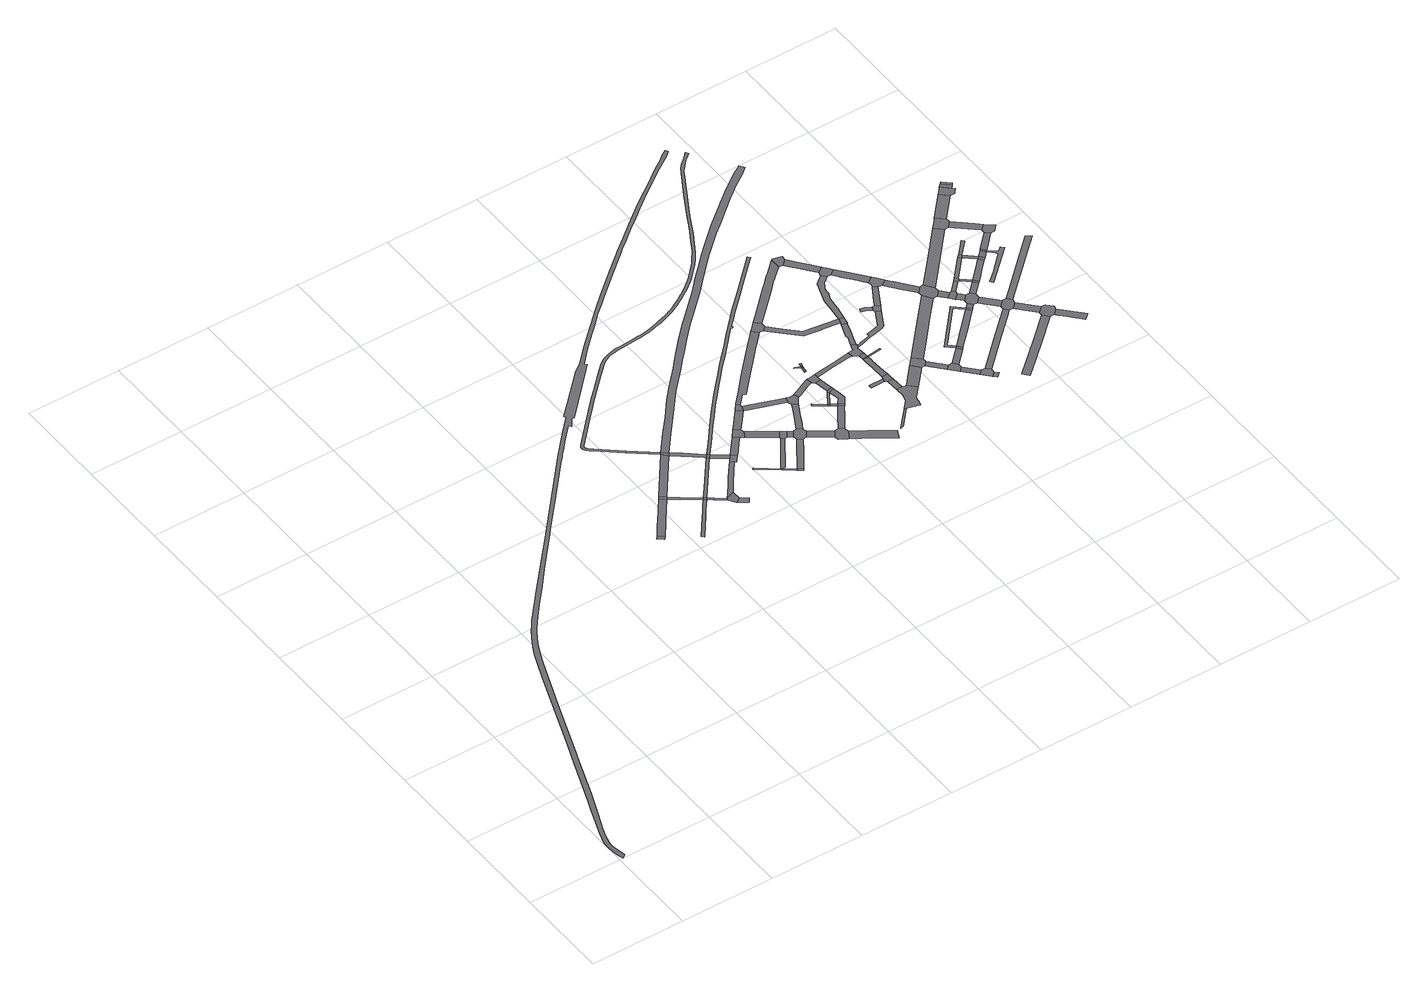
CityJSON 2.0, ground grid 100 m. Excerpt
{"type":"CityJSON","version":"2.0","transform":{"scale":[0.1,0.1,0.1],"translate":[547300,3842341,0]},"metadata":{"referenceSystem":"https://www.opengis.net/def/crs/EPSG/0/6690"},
"CityObjects":{
"road1":{"type":"Road","geometry":[{"type":"MultiSurface","lod":"1","boundaries":[[[0,1,2,3]]]}]},
"road2":{"type":"Road","attributes":{"RoadStructureAttribute.sectionType":"1"},"geometry":[{"type":"MultiSurface","lod":"1","boundaries":[[[4,5,6,0,3,7,8,9,10]]]}]},
"road3":{"type":"Road","attributes":{"RoadStructureAttribute.sectionType":"1"},"geometry":[{"type":"MultiSurface","lod":"1","boundaries":[[[11,12,13,14,15,16,17,18,19,20,21,22,23,24,25,26,27,28,29,30,31,32,33,34,35,36,37,38,39,40,41,42,43,44,45,46,47,48,49,50,51,52,53,54,55,56,57,58,59,60,61,62,63,64,65,66,67,68,69,70,71,72,73,74,75,76,77,78,79,80,81,82,83,84,85,86,87,88,89,90,91,92,93,94,95,96,97,98,99,100,101,102,103,104,105,106,107,108,109,110,111,112,113,114,115,116,117,118,119,120,121,122,123,124,125,126,127,128,129,130,131,132,133,134,135,136,137,138,139,140,141,142,143,144,145]]]}]},
"road4":{"type":"Road","geometry":[{"type":"MultiSurface","lod":"1","boundaries":[[[146,4,10,147]]]}]},
"road5":{"type":"Road","attributes":{"RoadStructureAttribute.sectionType":"1"},"geometry":[{"type":"MultiSurface","lod":"1","boundaries":[[[148,149,150,151,152,153,154,155,156,157]]]}]},
"road6":{"type":"Road","attributes":{"RoadStructureAttribute.sectionType":"1"},"geometry":[{"type":"MultiSurface","lod":"1","boundaries":[[[158,159,147,10,160,161,148,162]]]}]},
"road7":{"type":"Road","geometry":[{"type":"MultiSurface","lod":"1","boundaries":[[[162,148,157,163]]]}]},
"road8":{"type":"Road","attributes":{"RoadStructureAttribute.sectionType":"1"},"geometry":[{"type":"MultiSurface","lod":"1","boundaries":[[[164,146,147,165]]]}]},
"road9":{"type":"Road","attributes":{"RoadStructureAttribute.sectionType":"1"},"geometry":[{"type":"MultiSurface","lod":"1","boundaries":[[[166,167,163,157,168,169,170,171,172]]]}]},
"road10":{"type":"Road","geometry":[{"type":"MultiSurface","lod":"1","boundaries":[[[173,172,171,174,175]]]}]},
"road11":{"type":"Road","attributes":{"RoadStructureAttribute.sectionType":"1"},"geometry":[{"type":"MultiSurface","lod":"1","boundaries":[[[176,175,174,177,178,179]]]}]},
"road12":{"type":"Road","attributes":{"RoadStructureAttribute.sectionType":"1"},"geometry":[{"type":"MultiSurface","lod":"1","boundaries":[[[180,181,182,162,163,183]]]}]},
"road13":{"type":"Road","geometry":[{"type":"MultiSurface","lod":"1","boundaries":[[[184,164,165,185]]]}]},
"road14":{"type":"Road","attributes":{"RoadStructureAttribute.sectionType":"1"},"geometry":[{"type":"MultiSurface","lod":"1","boundaries":[[[186,187,188,189,190,191,172,173,192,193,194,195]]]}]},
"road15":{"type":"Road","attributes":{"RoadStructureAttribute.sectionType":"1"},"geometry":[{"type":"MultiSurface","lod":"1","boundaries":[[[196,197,198,185,165,199,200,180,201]]]}]},
"road16":{"type":"Road","geometry":[{"type":"MultiSurface","lod":"1","boundaries":[[[201,180,183,202]]]}]},
"road17":{"type":"Road","attributes":{"RoadStructureAttribute.sectionType":"1"},"geometry":[{"type":"MultiSurface","lod":"1","boundaries":[[[203,204,205,202,183,206,207,208,209,210,211]]]}]},
"road18":{"type":"Road","geometry":[{"type":"MultiSurface","lod":"1","boundaries":[[[211,210,186,195,212,213,214,215]]]}]},
"road19":{"type":"Road","attributes":{"RoadStructureAttribute.sectionType":"1"},"geometry":[{"type":"MultiSurface","lod":"1","boundaries":[[[216,217,218,219,220,221,222,223,224,225]]]}]},
"road20":{"type":"Road","attributes":{"RoadStructureAttribute.sectionType":"1"},"geometry":[{"type":"MultiSurface","lod":"1","boundaries":[[[226,227,228,211,215,229,230,231]]]}]},
"road21":{"type":"Road","geometry":[{"type":"MultiSurface","lod":"1","boundaries":[[[225,224,232,233]]]}]},
"road22":{"type":"Road","geometry":[{"type":"MultiSurface","lod":"1","boundaries":[[[234,235,236,226,231,237,238,239]]]}]},
"road23":{"type":"Road","attributes":{"RoadStructureAttribute.sectionType":"1"},"geometry":[{"type":"MultiSurface","lod":"1","boundaries":[[[240,241,242,243,244,245,246,247,248]]]}]},
"road24":{"type":"Road","attributes":{"RoadStructureAttribute.sectionType":"1"},"geometry":[{"type":"MultiSurface","lod":"1","boundaries":[[[249,250,238,237,251,252,253,254]]]}]},
"road25":{"type":"Road","attributes":{"RoadStructureAttribute.sectionType":"1"},"geometry":[{"type":"MultiSurface","lod":"1","boundaries":[[[255,256,257,258,225,233,259,260]]]}]},
"road26":{"type":"Road","attributes":{"RoadStructureAttribute.sectionType":"1"},"geometry":[{"type":"MultiSurface","lod":"1","boundaries":[[[261,262,234,239,263,264]]]}]},
"road27":{"type":"Road","geometry":[{"type":"MultiSurface","lod":"1","boundaries":[[[254,253,265,240,248,266,267,268]]]}]},
"road28":{"type":"Road","geometry":[{"type":"MultiSurface","lod":"1","boundaries":[[[269,270,261,264,271,272]]]}]},
"road29":{"type":"Road","attributes":{"RoadStructureAttribute.sectionType":"1"},"geometry":[{"type":"MultiSurface","lod":"1","boundaries":[[[268,267,273,274]]]}]},
"road30":{"type":"Road","geometry":[{"type":"MultiSurface","lod":"1","boundaries":[[[275,274,273,255,260,276,277,278,279,280]]]}]},
"road31":{"type":"Road","attributes":{"RoadStructureAttribute.sectionType":"1"},"geometry":[{"type":"MultiSurface","lod":"1","boundaries":[[[281,282,283,271,264,284,285,286,287]]]}]},
"road32":{"type":"Road","attributes":{"RoadStructureAttribute.sectionType":"1"},"geometry":[{"type":"MultiSurface","lod":"1","boundaries":[[[288,289,290,278,277,291,292,293]]]}]},
"road33":{"type":"Road","attributes":{"RoadStructureAttribute.sectionType":"1"},"geometry":[{"type":"MultiSurface","lod":"1","boundaries":[[[294,295,296,275,280,297,298,299,300,301]]]}]},
"road34":{"type":"Road","geometry":[{"type":"MultiSurface","lod":"1","boundaries":[[[302,303,293,292,304,305,306,307,308,309,310]]]}]},
"road35":{"type":"Road","geometry":[{"type":"MultiSurface","lod":"1","boundaries":[[[311,287,286,294,301,312,313,314,315,316,317,318]]]}]},
"road36":{"type":"Road","attributes":{"RoadStructureAttribute.sectionType":"1"},"geometry":[{"type":"MultiSurface","lod":"1","boundaries":[[[319,320,321,322,323,324,325,326,269,272,327,328,329,330,331,332,333,334,335,336,337]]]}]},
"road37":{"type":"Road","attributes":{"RoadStructureAttribute.sectionType":"1"},"geometry":[{"type":"MultiSurface","lod":"1","boundaries":[[[338,339,340,341,342,343,344,345,346,347,348,349,350,351,352,353,354,355,356,357,358,359,360,361,362,363,364,365,366,367,368,369,370,371,372,373,374,375,376,377,378,379,380,381,382,383,384,385,386,387,388,389,390,391,392,393,394,395,396,397,398,399,400,401,402,403,404,405,406,407,408,409,410,411,164,184,412,413,414,415,416,417,418,419,420,421,422,423,424,425,426,427,428,429,430,431,432,433,434,435,436,437,438,439,440,441,442,443,444,445,446,447,448,449,450,451,452,453,454,455,456,457,458,459,460,461,462,463,464,465,466,467,468,469,470,471,472,473,474,475,476,477,478,479,480]]]}]},
"road38":{"type":"Road","attributes":{"RoadStructureAttribute.sectionType":"1"},"geometry":[{"type":"MultiSurface","lod":"1","boundaries":[[[481,482,483,308,307,484,485,486,487,488]]]}]},
"road39":{"type":"Road","attributes":{"RoadStructureAttribute.sectionType":"1"},"geometry":[{"type":"MultiSurface","lod":"1","boundaries":[[[489,490,491,492,302,310,493,494,495,496]]]}]},
"road40":{"type":"Road","attributes":{"RoadStructureAttribute.sectionType":"1"},"geometry":[{"type":"MultiSurface","lod":"1","boundaries":[[[497,498,499,500,501,502,503,504,505,506,507,508,509,510,511,512,513,514,515,201,202,516,517,518,519,520,521,522,523,524,525,526,527,528,529,530,531,532,533,534,535,536,537,538,539,540,541]]]}]},
"road41":{"type":"Road","geometry":[{"type":"MultiSurface","lod":"1","boundaries":[[[542,543,544,545]]]}]},
"road42":{"type":"Road","geometry":[{"type":"MultiSurface","lod":"1","boundaries":[[[545,544,546,547]]]}]},
"road43":{"type":"Road","attributes":{"RoadStructureAttribute.sectionType":"1"},"geometry":[{"type":"MultiSurface","lod":"1","boundaries":[[[548,549,550,551,552,318,317,553,554,555,556,557,558]]]}]},
"road44":{"type":"Road","attributes":{"RoadStructureAttribute.sectionType":"1"},"geometry":[{"type":"MultiSurface","lod":"1","boundaries":[[[547,546,489,559]]]}]},
"road45":{"type":"Road","attributes":{"RoadStructureAttribute.sectionType":"1"},"geometry":[{"type":"MultiSurface","lod":"1","boundaries":[[[560,545,547,561]]]}]},
"road46":{"type":"Road","geometry":[{"type":"MultiSurface","lod":"1","boundaries":[[[559,489,496,562]]]}]},
"road47":{"type":"Road","attributes":{"RoadStructureAttribute.sectionType":"1"},"geometry":[{"type":"MultiSurface","lod":"1","boundaries":[[[563,564,565,561,566,559,562]]]}]},
"road48":{"type":"Road","geometry":[{"type":"MultiSurface","lod":"1","boundaries":[[[567,568,560,561,565]]]}]},
"road49":{"type":"Road","attributes":{"RoadStructureAttribute.sectionType":"1"},"geometry":[{"type":"MultiSurface","lod":"1","boundaries":[[[569,570,571,572,568,567]]]}]},
"road50":{"type":"Road","geometry":[{"type":"MultiSurface","lod":"1","boundaries":[[[573,574,575,576,548,558,577,578,571,570,579]]]}]},
"road51":{"type":"Road","geometry":[{"type":"MultiSurface","lod":"1","boundaries":[[[580,581,582,583]]]}]},
"road52":{"type":"Road","geometry":[{"type":"MultiSurface","lod":"1","boundaries":[[[582,584,585,586,587]]]}]},
"road53":{"type":"Road","geometry":[{"type":"MultiSurface","lod":"1","boundaries":[[[583,582,587,588]]]}]},
"road54":{"type":"Road","geometry":[{"type":"MultiSurface","lod":"1","boundaries":[[[589,590,583,588]]]}]},
"road55":{"type":"Road","attributes":{"RoadStructureAttribute.sectionType":"1"},"geometry":[{"type":"MultiSurface","lod":"1","boundaries":[[[591,592,593,594,595,596,597]]]}]},
"road56":{"type":"Road","attributes":{"RoadStructureAttribute.sectionType":"1"},"geometry":[{"type":"MultiSurface","lod":"1","boundaries":[[[598,599,600,601,602,603,604,605,606,607,608,609,610,611,612,613,614,615,616,617,618,619,620,621,622,623,624,625,626,184,185,627,628,629,630,631,632,633,634,635,636,637,638,639,640,641,642,643,644,645,646,647,648,649,650,651,652,653]]]}]},
"road57":{"type":"Road","geometry":[{"type":"MultiSurface","lod":"1","boundaries":[[[654,655,319,337,656,657,658,659,660]]]}]},
"road58":{"type":"Road","attributes":{"RoadStructureAttribute.sectionType":"1"},"geometry":[{"type":"MultiSurface","lod":"1","boundaries":[[[661,662,663,664,665,666,573,579,667,668,669,670,671,672,673]]]}]},
"road59":{"type":"Road","geometry":[{"type":"MultiSurface","lod":"1","boundaries":[[[674,675,676,677,678,679]]]}]},
"road60":{"type":"Road","geometry":[{"type":"MultiSurface","lod":"1","boundaries":[[[680,681,682,683,684,685,686,687,688,689,690,691,692,591,597,693,694,695,696,697,698,699,700,701,702]]]}]},
"road61":{"type":"Road","attributes":{"RoadStructureAttribute.sectionType":"1"},"geometry":[{"type":"MultiSurface","lod":"1","boundaries":[[[703,704,682,681,705,706]]]}]},
"road62":{"type":"Road","geometry":[{"type":"MultiSurface","lod":"1","boundaries":[[[707,708,709,674,679,703,706]]]}]},
"road63":{"type":"Road","attributes":{"RoadStructureAttribute.sectionType":"1"},"geometry":[{"type":"MultiSurface","lod":"1","boundaries":[[[710,711,712,713,709,708,714,715,716,717,718,719,720]]]}]},
"road64":{"type":"Road","attributes":{"RoadStructureAttribute.sectionType":"1"},"geometry":[{"type":"MultiSurface","lod":"1","boundaries":[[[721,722,658,657,723,724,725,726,727,728]]]}]},
"road65":{"type":"Road","geometry":[{"type":"MultiSurface","lod":"1","boundaries":[[[729,710,720]]]}]},
"road66":{"type":"Road","attributes":{"RoadStructureAttribute.sectionType":"1"},"geometry":[{"type":"MultiSurface","lod":"1","boundaries":[[[730,731,732,710,729]]]}]},
"road67":{"type":"Road","geometry":[{"type":"MultiSurface","lod":"1","boundaries":[[[733,734,735,736,737,738,661,673,739,740,732,731,741,742,743,744,745,746]]]}]},
"road68":{"type":"Road","attributes":{"RoadStructureAttribute.sectionType":"1"},"geometry":[{"type":"MultiSurface","lod":"1","boundaries":[[[747,748,749,750,702,701,700,699,751]]]}]},
"road69":{"type":"Road","geometry":[{"type":"MultiSurface","lod":"1","boundaries":[[[752,753,754,729,720]]]}]},
"road70":{"type":"Road","attributes":{"RoadStructureAttribute.sectionType":"1"},"geometry":[{"type":"MultiSurface","lod":"1","boundaries":[[[755,756,757,758,759,760,761,762,763,654,660,764,765,766,767,768,769,770,771]]]}]},
"road71":{"type":"Road","attributes":{"RoadStructureAttribute.sectionType":"1"},"geometry":[{"type":"MultiSurface","lod":"1","boundaries":[[[772,773,774,775,776,777,778,779,780,733,746,781,782,783,784]]]}]},
"road72":{"type":"Road","geometry":[{"type":"MultiSurface","lod":"1","boundaries":[[[785,747,751,786,787,788,789,790]]]}]},
"road73":{"type":"Road","geometry":[{"type":"MultiSurface","lod":"1","boundaries":[[[728,727,772,784,791,792]]]}]},
"road74":{"type":"Road","attributes":{"RoadStructureAttribute.sectionType":"1"},"geometry":[{"type":"MultiSurface","lod":"1","boundaries":[[[793,788,787,794,795,796]]]}]},
"road75":{"type":"Road","attributes":{"RoadStructureAttribute.sectionType":"1"},"geometry":[{"type":"MultiSurface","lod":"1","boundaries":[[[797,798,799,800,801,802,803,804,805,806,807,808,809,810,744,743,811,812,813,814,815,816,817,818,819,820]]]}]},
"road76":{"type":"Road","geometry":[{"type":"MultiSurface","lod":"1","boundaries":[[[821,822,796,795,823,824,825,826,827,828,829]]]}]},
"road77":{"type":"Road","attributes":{"RoadStructureAttribute.sectionType":"1"},"geometry":[{"type":"MultiSurface","lod":"1","boundaries":[[[830,831,832,833,834,835,728,792,836,837,838,839,840,841,842,843,844,845,846,847,848,849,850,851,852,853,854,855]]]}]},
"road78":{"type":"Road","attributes":{"RoadStructureAttribute.sectionType":"1"},"geometry":[{"type":"MultiSurface","lod":"1","boundaries":[[[825,824,856,857]]]}]},
"road79":{"type":"Road","geometry":[{"type":"MultiSurface","lod":"1","boundaries":[[[858,859,860,861,862,863,864]]]}]},
"road80":{"type":"Road","geometry":[{"type":"MultiSurface","lod":"1","boundaries":[[[865,866,857,856,867,868,869,870,871,872]]]}]},
"road81":{"type":"Road","geometry":[{"type":"MultiSurface","lod":"1","boundaries":[[[873,755,771,874,875,876,877,878,879,880]]]}]},
"road82":{"type":"Road","attributes":{"RoadStructureAttribute.sectionType":"1"},"geometry":[{"type":"MultiSurface","lod":"1","boundaries":[[[881,882,829,828,883]]]}]},
"road83":{"type":"Road","attributes":{"RoadStructureAttribute.sectionType":"1"},"geometry":[{"type":"MultiSurface","lod":"1","boundaries":[[[868,867,884,885]]]}]},
"road84":{"type":"Road","geometry":[{"type":"MultiSurface","lod":"1","boundaries":[[[864,863,797,820,886,887,888]]]}]},
"road85":{"type":"Road","attributes":{"RoadStructureAttribute.sectionType":"1"},"geometry":[{"type":"MultiSurface","lod":"1","boundaries":[[[889,890,878,877,891,892,893,894,895]]]}]},
"road86":{"type":"Road","attributes":{"RoadStructureAttribute.sectionType":"1"},"geometry":[{"type":"MultiSurface","lod":"1","boundaries":[[[896,897,898,899,785,790,900,901,902]]]}]},
"road87":{"type":"Road","geometry":[{"type":"MultiSurface","lod":"1","boundaries":[[[903,881,883,904,905]]]}]},
"road88":{"type":"Road","geometry":[{"type":"MultiSurface","lod":"1","boundaries":[[[906,907,908,895,894,909,910,830,855,911,912,913]]]}]},
"road89":{"type":"Road","attributes":{"RoadStructureAttribute.sectionType":"1"},"geometry":[{"type":"MultiSurface","lod":"1","boundaries":[[[914,915,916,917,918,888,887,919]]]}]},
"road90":{"type":"Road","attributes":{"RoadStructureAttribute.sectionType":"1"},"geometry":[{"type":"MultiSurface","lod":"1","boundaries":[[[920,921,913,912,922,923,924,925,926]]]}]},
"road91":{"type":"Road","attributes":{"RoadStructureAttribute.sectionType":"1"},"geometry":[{"type":"MultiSurface","lod":"1","boundaries":[[[927,928,929,881,903,930,931,932,933]]]}]},
"road92":{"type":"Road","geometry":[{"type":"MultiSurface","lod":"1","boundaries":[[[934,926,925,935,936,937,914,919,938,939,940,941]]]}]},
"road93":{"type":"Road","attributes":{"RoadStructureAttribute.sectionType":"1"},"geometry":[{"type":"MultiSurface","lod":"1","boundaries":[[[932,942,903,905,943,944,945]]]}]},
"road94":{"type":"Road","attributes":{"RoadStructureAttribute.sectionType":"1"},"geometry":[{"type":"MultiSurface","lod":"1","boundaries":[[[946,947,872,871,948,949,950]]]}]},
"road95":{"type":"Road","attributes":{"RoadStructureAttribute.sectionType":"1"},"geometry":[{"type":"MultiSurface","lod":"1","boundaries":[[[951,952,941,940,953,954,955,956]]]}]},
"road96":{"type":"Road","geometry":[{"type":"MultiSurface","lod":"1","boundaries":[[[957,956,955,958,896,902,959,960,961,962,963,964,965,966]]]}]},
"road97":{"type":"Road","geometry":[{"type":"MultiSurface","lod":"1","boundaries":[[[933,932,945,967]]]}]},
"road98":{"type":"Road","attributes":{"RoadStructureAttribute.sectionType":"1"},"geometry":[{"type":"MultiSurface","lod":"1","boundaries":[[[968,969,970,971,972,973,974,975]]]}]},
"road99":{"type":"Road","geometry":[{"type":"MultiSurface","lod":"1","boundaries":[[[962,961,976,977]]]}]},
"road100":{"type":"Road","attributes":{"RoadStructureAttribute.sectionType":"1"},"geometry":[{"type":"MultiSurface","lod":"1","boundaries":[[[978,979,933,967,980]]]}]},
"road101":{"type":"Road","geometry":[{"type":"MultiSurface","lod":"1","boundaries":[[[977,976,981,982,983,984]]]}]},
"road102":{"type":"Road","attributes":{"RoadStructureAttribute.sectionType":"1"},"geometry":[{"type":"MultiSurface","lod":"1","boundaries":[[[985,986,982,981,987,988,989,990]]]}]},
"road103":{"type":"Road","geometry":[{"type":"MultiSurface","lod":"1","boundaries":[[[991,990,989,978,980,992,993,994,995,996,997,998]]]}]},
"road104":{"type":"Road","attributes":{"RoadStructureAttribute.sectionType":"1"},"geometry":[{"type":"MultiSurface","lod":"1","boundaries":[[[999,1000,984,983,1001,1002]]]}]},
"road105":{"type":"Road","attributes":{"RoadStructureAttribute.sectionType":"1"},"geometry":[{"type":"MultiSurface","lod":"1","boundaries":[[[994,993,1003,1004]]]}]},
"road106":{"type":"Road","geometry":[{"type":"MultiSurface","lod":"1","boundaries":[[[1005,999,1002,1006,1007,1008]]]}]},
"road107":{"type":"Road","attributes":{"RoadStructureAttribute.sectionType":"1"},"geometry":[{"type":"MultiSurface","lod":"1","boundaries":[[[1009,1010,1011,998,997,1012]]]}]},
"road108":{"type":"Road","geometry":[{"type":"MultiSurface","lod":"1","boundaries":[[[1004,1003,1013,946,950,1014,1015,1016,1017,1018]]]}]},
"road109":{"type":"Road","geometry":[{"type":"MultiSurface","lod":"1","boundaries":[[[1007,1006,1019,1009,1020]]]}]},
"road110":{"type":"Road","geometry":[{"type":"MultiSurface","lod":"1","boundaries":[[[1020,1009,1012,1021]]]}]},
"road111":{"type":"Road","attributes":{"RoadStructureAttribute.sectionType":"1"},"geometry":[{"type":"MultiSurface","lod":"1","boundaries":[[[1022,1023,966,965,1024,1025,1026]]]}]},
"road112":{"type":"Road","attributes":{"RoadStructureAttribute.sectionType":"1"},"geometry":[{"type":"MultiSurface","lod":"1","boundaries":[[[1027,1028,1015,1014,1029,1030,1031]]]}]},
"road113":{"type":"Road","attributes":{"RoadStructureAttribute.sectionType":"1"},"geometry":[{"type":"MultiSurface","lod":"1","boundaries":[[[1032,1005,1008,1033]]]}]},
"road114":{"type":"Road","geometry":[{"type":"MultiSurface","lod":"1","boundaries":[[[1034,1035,1031,1030,968,975,1036,1037,1038,1039,1040,1041,1042]]]}]},
"road115":{"type":"Road","attributes":{"RoadStructureAttribute.sectionType":"1"},"geometry":[{"type":"MultiSurface","lod":"1","boundaries":[[[1043,1044,1020,1021,1045,1046,1047]]]}]},
"road116":{"type":"Road","geometry":[{"type":"MultiSurface","lod":"1","boundaries":[[[1048,1032,1033,1049]]]}]},
"road117":{"type":"Road","attributes":{"RoadStructureAttribute.sectionType":"1"},"geometry":[{"type":"MultiSurface","lod":"1","boundaries":[[[1050,1038,1037,1051,1052,1053,1054]]]}]},
"road118":{"type":"Road","geometry":[{"type":"MultiSurface","lod":"1","boundaries":[[[1049,1033,1043,1055]]]}]},
"road119":{"type":"Road","attributes":{"RoadStructureAttribute.sectionType":"1"},"geometry":[{"type":"MultiSurface","lod":"1","boundaries":[[[1056,1057,1058,1048,1049]]]}]},
"road120":{"type":"Road","geometry":[{"type":"MultiSurface","lod":"1","boundaries":[[[1055,1043,1047,1059]]]}]},
"road121":{"type":"Road","geometry":[{"type":"MultiSurface","lod":"1","boundaries":[[[1060,1061,1062,1063,1064,1065,1066,1067,1068,1069,1070,1071,1072,1073,1074]]]}]},
"road122":{"type":"Road","attributes":{"RoadStructureAttribute.sectionType":"1"},"geometry":[{"type":"MultiSurface","lod":"1","boundaries":[[[1075,1076,1077,1078,1055,1059,1074]]]}]},
"road123":{"type":"Road","geometry":[{"type":"MultiSurface","lod":"1","boundaries":[[[1079,1075,1074,1073]]]}]},
"road124":{"type":"Road","attributes":{"RoadStructureAttribute.sectionType":"1"},"geometry":[{"type":"MultiSurface","lod":"1","boundaries":[[[1080,1081,1082,1018,1017,1083,1084,1085]]]}]},
"road125":{"type":"Road","geometry":[{"type":"MultiSurface","lod":"1","boundaries":[[[1086,1087,1022,1026,1088,1089,1090,1091,1092,1093,1094]]]}]},
"road126":{"type":"Road","attributes":{"RoadStructureAttribute.sectionType":"1"},"geometry":[{"type":"MultiSurface","lod":"1","boundaries":[[[1095,1079,1073,1096]]]}]},
"road127":{"type":"Road","attributes":{"RoadStructureAttribute.sectionType":"1"},"geometry":[{"type":"MultiSurface","lod":"1","boundaries":[[[1097,1091,1090,1098,1099]]]}]},
"road128":{"type":"Road","attributes":{"RoadStructureAttribute.sectionType":"1"},"geometry":[{"type":"MultiSurface","lod":"1","boundaries":[[[1100,1086,1094,1101]]]}]},
"road129":{"type":"Road","geometry":[{"type":"MultiSurface","lod":"1","boundaries":[[[1102,1099,1098,1103,1095,1096,1104,1105,1106]]]}]},
"road130":{"type":"Road","geometry":[{"type":"MultiSurface","lod":"1","boundaries":[[[1107,1108,1100,1101,1109,1110,1111,1112,1113]]]}]},
"road131":{"type":"Road","attributes":{"RoadStructureAttribute.sectionType":"1"},"geometry":[{"type":"MultiSurface","lod":"1","boundaries":[[[1114,1107,1113,1115]]]}]},
"road132":{"type":"Road","geometry":[{"type":"MultiSurface","lod":"1","boundaries":[[[1116,1114,1115,1117]]]}]}
},
"vertices":[
[2766,3359,0],[2742,3327,0],[2800,3284,0],[2825,3315,0],
[3062,3759,0],[2882,3516,0],[2858,3485,0],[2829,3321,0],[2930,3456,0],[2958,3494,0],[3123,3714,0],
[5788,7550,0],[5734,7516,0],[5675,7471,0],[5585,7410,0],[5466,7324,0],[5360,7243,0],[5275,7182,0],[5186,7119,0],[5047,7007,0],[4948,6929,0],[4802,6812,0],[4657,6695,0],[4623,6668,0],[4464,6534,0],[4370,6456,0],[4199,6307,0],[4068,6190,0],[3813,5953,0],[3669,5816,0],[3628,5777,0],[3515,5661,0],[3467,5625,0],[3423,5592,0],[3110,5283,0],[2988,5162,0],[2997,5140,0],[2984,5125,0],[2858,4996,0],[2722,4850,0],[2690,4814,0],[2680,4802,0],[2428,4514,0],[1947,3960,0],[1891,3896,0],[1736,3722,0],[1409,3354,0],[1350,3286,0],[1296,3225,0],[1234,3152,0],[1182,3092,0],[1140,3036,0],[1101,2986,0],[1054,2913,0],[1012,2845,0],[988,2797,0],[941,2707,0],[892,2594,0],[821,2411,0],[495,1548,0],[431,1381,0],[405,1312,0],[217,818,0],[166,687,0],[112,550,0],[66,425,0],[54,392,0],[32,334,0],[20,289,0],[13,254,0],[11,219,0],[9,179,0],[12,139,0],[17,94,0],[27,49,0],[43,4,0],[78,32,0],[54,159,0],[53,207,0],[58,247,0],[68,294,0],[84,355,0],[102,401,0],[114,430,0],[192,613,0],[297,879,0],[470,1341,0],[478,1362,0],[537,1518,0],[728,2018,0],[945,2578,0],[979,2660,0],[1016,2733,0],[1045,2799,0],[1089,2873,0],[1124,2932,0],[1158,2982,0],[1200,3034,0],[1252,3101,0],[1358,3227,0],[1521,3413,0],[1664,3585,0],[1779,3717,0],[1832,3779,0],[1975,3942,0],[2025,4000,0],[2233,4237,0],[2460,4495,0],[2603,4661,0],[2640,4702,0],[2664,4729,0],[2681,4748,0],[2718,4789,0],[2821,4903,0],[2945,5033,0],[2972,5011,0],[3033,5101,0],[3051,5091,0],[3209,5252,0],[3504,5552,0],[3564,5613,0],[3544,5634,0],[3655,5750,0],[3744,5837,0],[3826,5917,0],[3901,5987,0],[3937,6021,0],[4031,6110,0],[4135,6201,0],[4212,6272,0],[4324,6365,0],[4472,6492,0],[4594,6595,0],[4676,6664,0],[4714,6696,0],[4795,6762,0],[4926,6869,0],[5048,6960,0],[5152,7046,0],[5261,7129,0],[5365,7205,0],[5464,7281,0],[5563,7355,0],[5635,7403,0],[5758,7484,0],[5804,7525,0],
[3080,3784,0],[3140,3737,0],
[3391,3516,0],[3343,3454,0],[3297,3393,0],[3250,3330,0],[3097,3125,0],[3119,3101,0],[3210,3228,0],[3279,3319,0],[3329,3384,0],[3420,3502,0],
[3407,3539,0],[3233,3665,0],[3216,3645,0],[3390,3517,0],[3409,3538,0],
[3434,3522,0],
[3422,4234,0],[3468,4177,0],
[3505,3463,0],[3482,3480,0],[3468,3460,0],[3490,3443,0],[3566,3389,0],[3567,3388,0],[3581,3406,0],
[3673,3439,0],[3621,3310,0],[3673,3347,0],
[3702,3328,0],[3693,3261,0],[3715,3245,0],[3749,3296,0],
[3738,3963,0],[3736,3961,0],[3488,3640,0],[3755,3943,0],
[3435,4257,0],[3493,4215,0],
[3881,3797,0],[3855,3764,0],[3798,3692,0],[3755,3635,0],[3690,3548,0],[3623,3460,0],[3685,3459,0],[3758,3562,0],[3829,3657,0],[3916,3770,0],
[3760,4004,0],[3752,4010,0],[3593,4139,0],[3564,4103,0],[3723,3975,0],[3767,3998,0],
[3787,3978,0],
[3876,3911,0],[3850,3931,0],[3800,3968,0],[3761,3938,0],[3768,3933,0],[3818,3893,0],[3849,3873,0],[3904,3827,0],[3936,3866,0],
[3925,3764,0],[3935,3758,0],[3939,3763,0],[3988,3823,0],
[4259,3418,0],[4223,3444,0],[4009,3605,0],[4001,3598,0],[3994,3590,0],[3995,3589,0],[4212,3429,0],[4247,3403,0],[4324,3347,0],[4334,3362,0],
[4091,4053,0],[4049,4003,0],[3974,3912,0],[4021,3862,0],[4096,3954,0],[4143,4011,0],
[4373,3314,0],[4386,3332,0],
[4155,4135,0],[4133,4108,0],[4107,4073,0],[4181,3984,0],[4221,4053,0],[4212,4089,0],
[4443,3783,0],[4227,3473,0],[4218,3461,0],[4218,3460,0],[4228,3454,0],[4246,3444,0],[4253,3440,0],[4260,3452,0],[4472,3760,0],
[4471,3881,0],[4333,3976,0],[4254,3934,0],[4358,3861,0],[4442,3804,0],[4488,3870,0],
[4557,3694,0],[4486,3586,0],[4382,3433,0],[4340,3371,0],[4521,3532,0],[4604,3656,0],
[4320,4332,0],[4173,4157,0],[4296,4188,0],[4377,4284,0],
[4444,3785,0],[4474,3760,0],[4498,3765,0],[4544,3831,0],
[4366,4389,0],[4330,4344,0],[4397,4341,0],[4399,4363,0],
[4546,3734,0],[4591,3799,0],
[4634,3807,0],[4619,3660,0],[4645,3666,0],[4690,3731,0],[4685,3757,0],[4682,3774,0],
[4731,4225,0],[4602,4270,0],[4459,4320,0],[4540,4228,0],[4700,4172,0],[4774,4146,0],[4794,4203,0],
[4773,3675,0],[4764,3681,0],[4758,3686,0],[4760,3587,0],[4862,3518,0],[4905,3585,0],
[4789,4102,0],[4731,3991,0],[4667,3870,0],[4729,3860,0],[4769,3935,0],[4804,4002,0],[4825,4042,0],[4842,4072,0],
[4950,3592,0],[4949,3591,0],[4864,3517,0],[4869,3474,0],[4946,3426,0],[4958,3426,0],[5008,3515,0],[5006,3516,0],[5000,3560,0],
[4834,4189,0],[4854,4094,0],[4856,4098,0],[4857,4099,0],[4861,4106,0],[4886,4136,0],[4901,4142,0],[4877,4195,0],
[5040,5115,0],[5016,5089,0],[5014,5087,0],[4940,5010,0],[4789,4851,0],[4638,4689,0],[4477,4513,0],[4372,4397,0],[4488,4464,0],[4507,4457,0],[4525,4450,0],[4527,4452,0],[4622,4555,0],[4711,4651,0],[4819,4767,0],[4934,4890,0],[5067,5030,0],[5071,5034,0],[5095,5062,0],
[5924,7422,0],[5902,7403,0],[5898,7399,0],[5851,7355,0],[5800,7310,0],[5762,7263,0],[5747,7237,0],[5736,7219,0],[5706,7171,0],[5678,7124,0],[5590,6968,0],[5504,6814,0],[5442,6703,0],[5409,6643,0],[5408,6641,0],[5349,6533,0],[5283,6417,0],[5246,6352,0],[5216,6304,0],[5153,6217,0],[5152,6216,0],[5125,6178,0],[5098,6148,0],[5054,6103,0],[5014,6062,0],[4979,6027,0],[4947,5999,0],[4902,5961,0],[4865,5933,0],[4826,5905,0],[4781,5877,0],[4746,5855,0],[4709,5832,0],[4674,5811,0],[4642,5794,0],[4592,5769,0],[4589,5768,0],[4532,5745,0],[4480,5727,0],[4425,5709,0],[4396,5700,0],[4355,5688,0],[4282,5671,0],[4278,5670,0],[4248,5665,0],[4191,5657,0],[4163,5654,0],[4116,5651,0],[3958,5637,0],[3898,5634,0],[3841,5623,0],[3796,5613,0],[3766,5602,0],[3736,5587,0],[3709,5572,0],[3697,5564,0],[3660,5535,0],[3560,5438,0],[3558,5435,0],[3412,5294,0],[3331,5213,0],[3268,5150,0],[3254,5135,0],[3142,5019,0],[2895,4757,0],[2879,4736,0],[2878,4734,0],[2875,4719,0],[2878,4701,0],[2883,4689,0],[2893,4671,0],[2916,4649,0],[2941,4629,0],[3171,4440,0],[3188,4460,0],[2958,4650,0],[2933,4669,0],[2916,4689,0],[2908,4702,0],[2905,4709,0],[2903,4719,0],[2905,4724,0],[2908,4729,0],[3162,4999,0],[3274,5115,0],[3308,5150,0],[3362,5204,0],[3432,5274,0],[3573,5413,0],[3576,5416,0],[3687,5522,0],[3705,5534,0],[3724,5547,0],[3752,5562,0],[3777,5575,0],[3804,5588,0],[3846,5596,0],[3901,5606,0],[3961,5609,0],[4116,5621,0],[4166,5626,0],[4193,5629,0],[4251,5637,0],[4253,5637,0],[4283,5642,0],[4350,5658,0],[4363,5661,0],[4435,5682,0],[4488,5700,0],[4519,5711,0],[4542,5720,0],[4602,5743,0],[4654,5769,0],[4687,5786,0],[4722,5807,0],[4761,5830,0],[4796,5853,0],[4841,5883,0],[4880,5908,0],[4920,5939,0],[4967,5977,0],[4999,6007,0],[5056,6065,0],[5138,6148,0],[5170,6191,0],[5210,6244,0],[5233,6281,0],[5261,6325,0],[5357,6490,0],[5468,6698,0],[5471,6703,0],[5495,6747,0],[5576,6885,0],[5703,7109,0],[5732,7159,0],[5753,7195,0],[5771,7228,0],[5790,7251,0],[5811,7274,0],[5844,7308,0],[5868,7333,0],[5915,7374,0],[5942,7397,0],
[5287,3326,0],[5158,3413,0],[5082,3463,0],[5006,3391,0],[5048,3362,0],[5281,3205,0],[5335,3169,0],[5377,3263,0],
[5122,3843,0],[5096,3806,0],[5079,3782,0],[5047,3734,0],[5080,3676,0],[5111,3721,0],[5155,3785,0],[5171,3807,0],
[5587,5953,0],[5498,5870,0],[5206,5584,0],[5060,5445,0],[4993,5377,0],[4815,5191,0],[4790,5165,0],[4716,5085,0],[4622,4989,0],[4536,4898,0],[4459,4812,0],[4365,4711,0],[4279,4615,0],[4214,4541,0],[4185,4507,0],[4093,4399,0],[4007,4293,0],[3864,4116,0],[3772,4003,0],[3793,3985,0],[3889,4099,0],[4029,4275,0],[4116,4379,0],[4202,4485,0],[4233,4519,0],[4301,4596,0],[4385,4691,0],[4479,4792,0],[4558,4878,0],[4645,4969,0],[4736,5065,0],[4801,5135,0],[4833,5171,0],[4919,5259,0],[4924,5255,0],[4932,5247,0],[4944,5262,0],[4937,5269,0],[4932,5274,0],[5016,5355,0],[5063,5403,0],[5229,5565,0],[5392,5721,0],[5531,5857,0],[5608,5931,0],
[4936,4001,0],[4925,3982,0],[5048,3896,0],[5060,3913,0],
[5062,3885,0],[5076,3905,0],
[5091,4294,0],[5074,4291,0],[5001,4257,0],[4915,4215,0],[4909,4213,0],[4933,4157,0],[4991,4185,0],[5046,4212,0],[5075,4224,0],[5087,4231,0],[5102,4235,0],
[5137,3863,0],
[5146,4047,0],[5161,4038,0],
[5186,3827,0],
[5244,3906,0],[5234,3972,0],[5221,4048,0],[5180,3922,0],
[5217,4074,0],[5156,4063,0],
[5211,4105,0],[5193,4219,0],[5132,4209,0],[5150,4100,0],
[5188,4307,0],[5162,4304,0],[5125,4299,0],[5108,4297,0],[5115,4224,0],[5121,4218,0],[5186,4259,0],
[5095,4491,0],[5080,4486,0],[5145,4449,0],[5147,4466,0],
[5128,4384,0],[5148,4384,0],[5155,4419,0],[5160,4446,0],
[5162,4457,0],
[5174,4504,0],[5157,4507,0],
[5596,3462,0],[5567,3430,0],[5424,3271,0],[5420,3267,0],[5454,3274,0],[5611,3449,0],[5617,3455,0],
[6222,6996,0],[6197,6979,0],[6142,6946,0],[6043,6875,0],[5951,6809,0],[5847,6725,0],[5825,6707,0],[5758,6652,0],[5654,6568,0],[5565,6493,0],[5453,6396,0],[5366,6313,0],[5270,6225,0],[5139,6098,0],[5054,6015,0],[4906,5859,0],[4777,5735,0],[4693,5657,0],[4596,5566,0],[4450,5419,0],[4310,5265,0],[4213,5159,0],[4174,5114,0],[4030,4965,0],[3963,4892,0],[3935,4859,0],[3887,4804,0],[3741,4622,0],[3598,4454,0],[3653,4409,0],[3796,4578,0],[3942,4757,0],[3982,4806,0],[4014,4845,0],[4081,4916,0],[4224,5067,0],[4308,5160,0],[4362,5218,0],[4501,5370,0],[4647,5516,0],[4741,5605,0],[4825,5685,0],[4954,5809,0],[5058,5915,0],[5234,6094,0],[5318,6178,0],[5429,6279,0],[5538,6375,0],[5660,6476,0],[5786,6585,0],[5910,6683,0],[5942,6708,0],[6046,6790,0],[6183,6889,0],[6238,6929,0],[6258,6944,0],
[5128,5202,0],[5066,5141,0],[5134,5061,0],[5137,5058,0],[5183,5096,0],[5183,5103,0],[5185,5145,0],
[5605,4367,0],[5529,4356,0],[5495,4351,0],[5448,4344,0],[5309,4325,0],[5275,4320,0],[5270,4276,0],[5399,4295,0],[5408,4296,0],[5566,4316,0],[5566,4313,0],[5593,4316,0],[5610,4318,0],
[5666,3904,0],[5511,3901,0],[5510,3901,0],[5511,3880,0],[5513,3860,0],[5658,3864,0],
[5783,3707,0],[5749,3717,0],[5689,3715,0],[5689,3702,0],[5690,3700,0],[5693,3625,0],[5681,3584,0],[5680,3583,0],[5677,3572,0],[5668,3541,0],[5656,3529,0],[5639,3510,0],[5628,3497,0],[5618,3455,0],[5631,3449,0],[5749,3421,0],[5763,3480,0],[5765,3489,0],[5773,3522,0],[5871,3632,0],[5821,3676,0],[5820,3677,0],[5789,3706,0],
[5683,3847,0],[5683,3845,0],[5749,3718,0],[5742,3847,0],
[5741,3890,0],[5739,3931,0],[5679,3928,0],
[5667,4219,0],[5669,4174,0],[5669,4173,0],[5673,4078,0],[5738,3974,0],[5735,3975,0],[5734,3981,0],[5734,3995,0],[5725,4162,0],[5730,4164,0],[5725,4218,0],
[5431,4844,0],[5270,5007,0],[5319,4871,0],[5401,4788,0],[5586,4763,0],[5587,4769,0],[5781,4741,0],[5797,4794,0],
[5724,4233,0],
[5723,4246,0],[5720,4286,0],[5663,4279,0],
[5686,4444,0],[5681,4430,0],[5675,4417,0],[5670,4403,0],[5667,4391,0],[5666,4376,0],[5611,4305,0],[5626,4305,0],[5717,4325,0],[5713,4379,0],[5724,4381,0],[5729,4413,0],[5727,4414,0],[5725,4415,0],
[5972,3911,0],[5868,3793,0],[5827,3748,0],[5810,3729,0],[6044,3827,0],
[5877,4239,0],[5876,4246,0],[5874,4254,0],
[5741,5786,0],[5736,5781,0],[5618,5673,0],[5580,5637,0],[5579,5637,0],[5486,5549,0],[5466,5530,0],[5409,5476,0],[5192,5265,0],[5353,5309,0],[5521,5472,0],[5547,5497,0],[5606,5555,0],[5622,5568,0],[5633,5578,0],[5745,5675,0],[5746,5676,0],
[5772,4717,0],[5716,4564,0],[5719,4562,0],[5721,4557,0],[5723,4551,0],[5723,4543,0],[5721,4535,0],[5692,4460,0],[5686,4445,0],[5760,4509,0],[5778,4557,0],[5805,4627,0],[5821,4699,0],
[6039,3985,0],[6051,3826,0],[6080,3826,0],[6120,3872,0],[6121,3905,0],[6121,3912,0],
[5829,4698,0],[5846,4785,0],
[6166,3822,0],[6121,3781,0],[6220,3672,0],[6265,3713,0],
[6128,4683,0],[6069,4577,0],[6034,4515,0],[5894,4482,0],[5894,4454,0],[5894,4448,0],[5892,4447,0],[5837,4433,0],[5781,4417,0],[5761,4411,0],[5752,4410,0],[5744,4409,0],[5739,4410,0],[5734,4411,0],[5818,4403,0],[5857,4417,0],[5891,4426,0],[5897,4428,0],[5900,4428,0],[5962,4440,0],[6057,4461,0],[6055,4470,0],[6075,4474,0],[6177,4656,0],
[6295,3713,0],[6278,3713,0],[6264,3624,0],[6302,3582,0],[6347,3623,0],[6346,3638,0],[6346,3650,0],[6345,3664,0],[6308,3712,0],
[5995,5367,0],[5904,5288,0],[5877,5208,0],[5851,5132,0],[5826,5065,0],[5813,4939,0],[5863,4869,0],[5869,4909,0],[5870,4910,0],[5870,4911,0],[5886,5055,0],[5910,5117,0],[5914,5116,0],[5916,5149,0],[5918,5160,0],[5920,5171,0],[5922,5183,0],[5926,5194,0],[5931,5206,0],[5936,5216,0],[5940,5224,0],[5946,5232,0],[5951,5237,0],[5956,5250,0],[5959,5257,0],[6033,5318,0],
[6426,3447,0],[6471,3488,0],
[6079,4782,0],[6030,4796,0],[6024,4775,0],[6018,4752,0],[6062,4740,0],[6118,4710,0],[6139,4749,0],
[6500,3485,0],[6485,3487,0],[6508,3358,0],[6552,3399,0],[6553,3413,0],[6554,3426,0],[6555,3441,0],[6513,3484,0],
[5756,5799,0],[5771,5675,0],[5781,5675,0],[5787,5675,0],[5789,5675,0],[5848,5726,0],[5846,5729,0],[5853,5774,0],
[6454,3862,0],[6406,3813,0],[6490,3811,0],
[6542,3321,0],[6587,3361,0],
[6205,4706,0],[6211,4717,0],[6163,4745,0],
[5914,5643,0],[5888,5676,0],[5846,5601,0],[5852,5593,0],[5950,5468,0],[6000,5407,0],[6063,5457,0],
[6599,4618,0],[6398,4391,0],[6260,4235,0],[6103,4058,0],[6282,4095,0],[6462,4299,0],[6660,4521,0],
[6472,3880,0],[6498,3820,0],[6507,3829,0],
[6107,5402,0],[6093,5419,0],[6074,5444,0],[5997,5383,0],[5997,5381,0],[6046,5318,0],[6074,5317,0],[6135,5367,0],
[6291,4970,0],[6196,4804,0],[6196,4803,0],[6177,4770,0],[6172,4761,0],[6338,4943,0],
[6271,5197,0],[6199,5287,0],[6119,5260,0],[6137,5237,0],[6206,5148,0],[6297,5035,0],[6361,5083,0],
[6727,4344,0],[6723,4340,0],[6372,3936,0],[6410,3939,0],[6729,4310,0],[6819,4232,0],[6834,4247,0],
[6390,5048,0],[6297,5033,0],[6301,5015,0],[6306,4995,0],[6351,4940,0],[6379,4933,0],[6380,4933,0],[6442,4982,0],
[6673,4083,0],[6682,4005,0],[6847,4175,0],[6862,4190,0],
[7102,4040,0],[6852,3803,0],[6831,3702,0],[7069,3926,0],[7143,3996,0],
[6491,4920,0],[6483,4929,0],[6508,4772,0],[6592,4667,0],[6598,4660,0],[6648,4723,0],
[6687,4724,0],[6599,4624,0],[6668,4522,0],[6680,4523,0],[6705,4525,0],[6759,4585,0],[6757,4617,0],[6756,4621,0],[6756,4628,0],[6693,4724,0],
[6877,4205,0],
[7346,3773,0],[7084,3535,0],[6746,3230,0],[6800,3170,0],[6941,3298,0],[7167,3501,0],[7355,3671,0],[7401,3713,0],
[6771,4452,0],[6831,4506,0],
[6877,4292,0],[6875,4289,0],[6915,4245,0],
[6819,4399,0],[6879,4453,0],[6882,4479,0],[6851,4506,0],
[6903,4426,0],[6891,4439,0],[6831,4386,0],[6875,4337,0],[6880,4332,0],[6930,4396,0],
[6971,4391,0],[6920,4245,0],[6957,4246,0],[7014,4303,0],[7014,4310,0],[7014,4346,0],[7015,4347,0],[6974,4391,0],
[6947,4608,0],[6886,4541,0],[6966,4570,0],[6978,4580,0],
[7107,4082,0],[7164,4138,0],
[6976,4640,0],[6993,4577,0],[7005,4605,0],[7003,4615,0],
[7080,4498,0],[7079,4497,0],[6986,4403,0],[7122,4456,0],
[7107,4076,0],[7185,3995,0],[7241,4053,0],[7242,4059,0],[7248,4094,0],[7207,4138,0],
[7006,4565,0],[7102,4521,0],
[7138,4471,0],
[7196,5295,0],[6919,4980,0],[6947,4845,0],[7142,5068,0],[7279,5222,0],
[7341,3943,0],[7323,3962,0],[7264,3909,0],[7350,3814,0],[7409,3868,0],
[7162,4844,0],[7186,4822,0],
[7452,3866,0],[7410,3867,0],[7410,3713,0],[7444,3712,0],[7502,3767,0],[7507,3802,0],[7508,3808,0],[7508,3809,0],[7453,3867,0],
[7298,4720,0],[7252,4673,0],[7171,4505,0],[7245,4580,0],[7341,4678,0],
[7188,4872,0],[7211,4852,0],
[7545,3720,0],[7470,3683,0],[7486,3666,0],[7642,3493,0],[7703,3548,0],
[7326,4748,0],
[7334,4983,0],[7334,4993,0],[7316,5013,0],
[7365,4702,0],
[7459,4719,0],[7479,4692,0],[7487,4680,0],[7485,4667,0],[7475,4655,0],[7311,4495,0],[7215,4412,0],[7241,4383,0],[7589,4709,0],[7561,4738,0],[7529,4710,0],[7514,4705,0],[7504,4707,0],[7433,4772,0],[7414,4753,0],
[7379,4803,0],[7372,4795,0],[7359,4782,0],[7347,4770,0],
[7397,4821,0],
[7832,4726,0],[7586,4496,0],[7304,4229,0],[7494,4326,0],[7738,4555,0],[7881,4690,0],
[7288,5400,0],[7264,5372,0],[7286,5223,0],[7291,5223,0],[7321,5223,0],[7374,5283,0],[7372,5311,0],[7372,5320,0],[7371,5327,0],
[7550,4978,0],[7595,4937,0],
[7545,5130,0],[7551,5018,0],[7608,5075,0],
[7496,5637,0],[7580,5564,0],
[7665,5023,0],[7550,4981,0],[7596,4939,0],[7639,4940,0],[7692,5000,0],
[7563,5713,0],[7545,5692,0],[7586,5564,0],[7628,5566,0],[7671,5615,0],[7649,5635,0],[7645,5637,0],
[7594,5746,0],[7676,5672,0],
[7611,5765,0],[7693,5691,0]
]}
